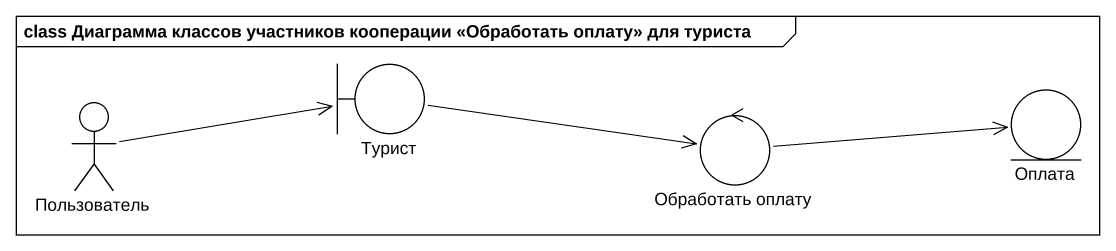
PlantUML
@startuml
mainframe class Диаграмма классов участников кооперации <<Обработать оплату>> для туриста
actor Пользователь
boundary Турист
entity Оплата
control "Обработать оплату" as Обработать_оплату
Пользователь -right-> Турист
Турист -right-> Обработать_оплату
Обработать_оплату -right-> Оплата
@enduml
